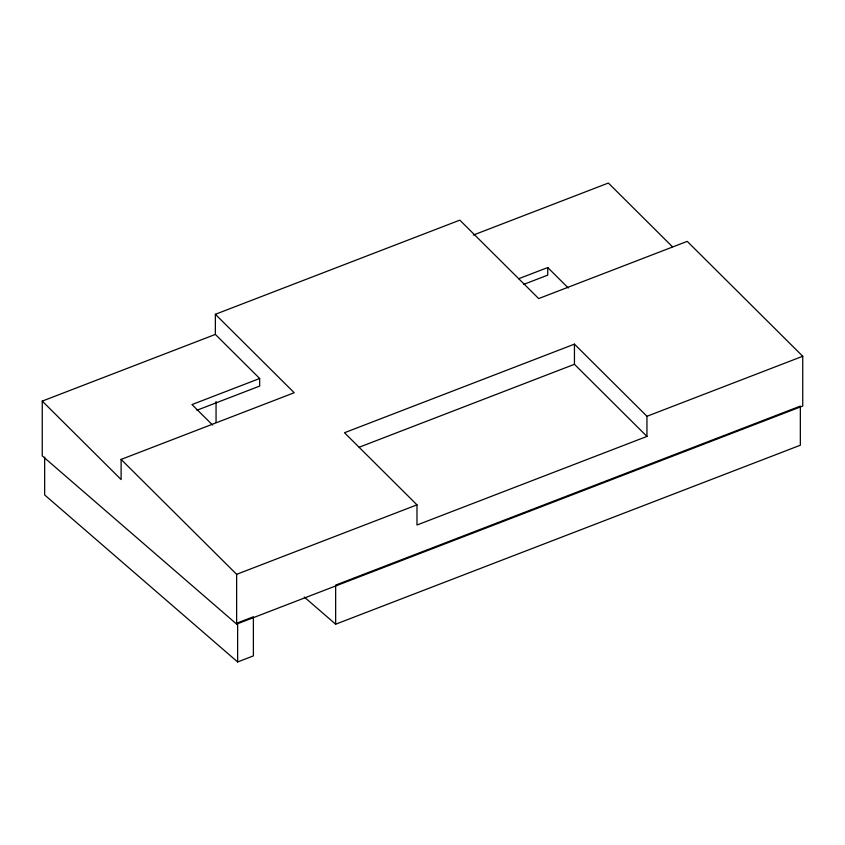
<?xml version="1.0" encoding="UTF-8"?>
<svg xmlns="http://www.w3.org/2000/svg" width="845" height="845" viewBox="0 0 845 845"><rect width="100%" height="100%" fill="white"/><g stroke="black" fill="none" stroke-linecap="round" stroke-linejoin="round"><path stroke-width="1.27" d="M215.359 334.419L215.359 314.298L459.817 220.144L538.677 298.581L687.228 241.364L802.75 356.263L802.75 406.054L236.632 624.106L42.25 455.888L42.25 401.1L215.359 334.419L259.668 378.497L259.668 386.08L196.906 410.258M473.327 235.058L608.368 183.038L672.388 246.708M259.668 378.497L191.984 404.565L212.528 424.993M518.672 278.734L547.74 267.538L568.273 287.976M523.509 284.459L547.74 275.132L547.74 267.538M42.25 401.1L121.11 479.537L121.11 459.416L294.218 392.735L215.359 314.298M574.442 344.147L344.475 432.735L416.986 504.856L416.986 525.009L646.953 436.421L646.953 416.279L574.442 344.147L574.442 364.301L646.953 436.421M359.231 447.195L574.442 364.301M121.11 459.416L236.632 574.325L416.986 504.856M646.953 416.279L802.75 356.263M237.635 661.962L253.384 655.889L253.384 616.776L237.635 622.839L237.635 661.962L44.658 494.959L44.658 457.145M335.655 624.202L800.342 445.22L800.342 406.107L335.655 585.089L335.655 624.202L304.306 597.077M236.632 574.325L236.632 624.106M216.056 401.555L216.056 422.416"/></g></svg>
